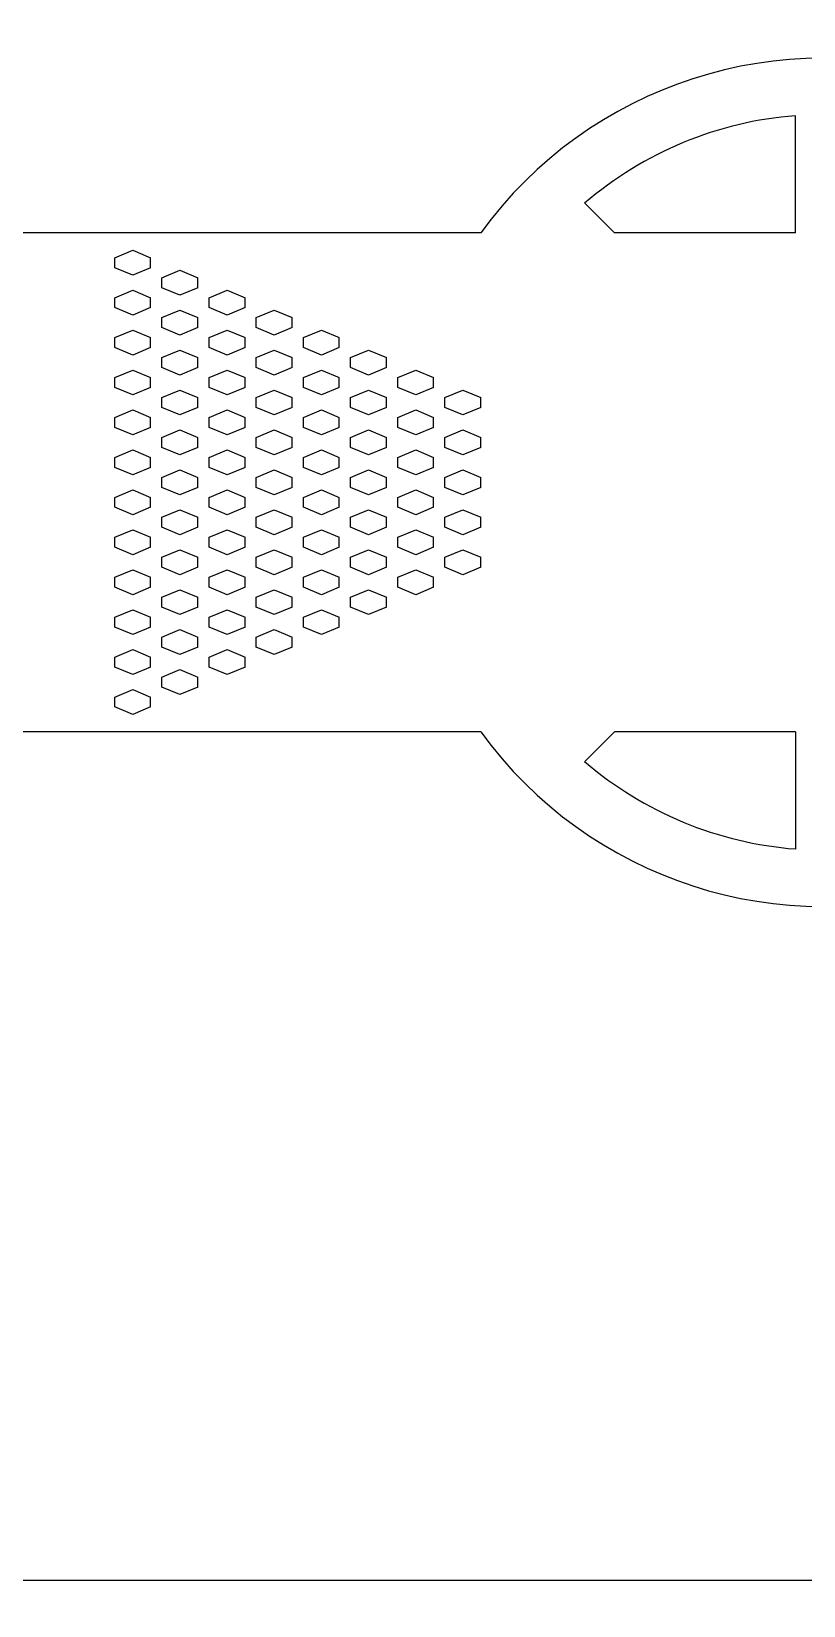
# Model space of a CAD drawing. Header units: inches. Extents: x -271009 to 5700, y -37000 to 38138.
# Drawn here: x -117629 to -116059, y 8628 to 11828 of the extents above; entities that cross this region are included whole.
import ezdxf

# ---------------------------------------------------------------- set-up
doc = ezdxf.new("R2010")
doc.units = ezdxf.units.IN
doc.header["$MEASUREMENT"] = 0

msp = doc.modelspace()

# ---------------------------------------------------------------- linework, layer by layer
for p, q in [((-116074.8, 11418.8), (-116074.8, 11656.8)), ((-116443.4, 11418.8), (-116503.7, 11479.1)), ((-116714.9, 11418.8), (-119671.3, 11418.8)), ((-116074.8, 11418.8), (-116443.4, 11418.8)), ((-117459.4, 11368), (-117422.9, 11383.2)), ((-117459.4, 11347.7), (-117459.4, 11368)), ((-117422.9, 11383.2), (-117386.4, 11368)), ((-117386.4, 11347.7), (-117386.4, 11368)), ((-117422.9, 11332.5), (-117459.4, 11347.7)), ((-117386.4, 11347.7), (-117422.9, 11332.5)), ((-117363.5, 11327.4), (-117327, 11342.6)), ((-117327, 11342.6), (-117290.5, 11327.4)), ((-117459.4, 11286.8), (-117422.9, 11302)), ((-117422.9, 11302), (-117386.4, 11286.8)), ((-117363.5, 11307.1), (-117363.5, 11327.4)), ((-117327, 11291.9), (-117363.5, 11307.1)), ((-117290.5, 11307.1), (-117327, 11291.9)), ((-117290.5, 11307.1), (-117290.5, 11327.4)), ((-117267.6, 11286.8), (-117231.1, 11302)), ((-117231.1, 11302), (-117194.5, 11286.8)), ((-117459.4, 11266.5), (-117459.4, 11286.8)), ((-117422.9, 11251.3), (-117459.4, 11266.5)), ((-117386.4, 11266.5), (-117422.9, 11251.3)), ((-117386.4, 11266.5), (-117386.4, 11286.8)), ((-117267.6, 11266.5), (-117267.6, 11286.8)), ((-117231.1, 11251.3), (-117267.6, 11266.5)), ((-117194.5, 11266.5), (-117231.1, 11251.3)), ((-117194.5, 11266.5), (-117194.5, 11286.8)), ((-117363.5, 11246.2), (-117327, 11261.4)), ((-117363.5, 11225.9), (-117363.5, 11246.2)), ((-117327, 11261.4), (-117290.5, 11246.2)), ((-117290.5, 11225.9), (-117290.5, 11246.2)), ((-117171.7, 11246.2), (-117135.2, 11261.4)), ((-117171.7, 11225.9), (-117171.7, 11246.2)), ((-117135.2, 11261.4), (-117098.6, 11246.2)), ((-117098.6, 11225.9), (-117098.6, 11246.2)), ((-117459.4, 11205.6), (-117422.9, 11220.8)), ((-117459.4, 11185.3), (-117459.4, 11205.6)), ((-117422.9, 11220.8), (-117386.4, 11205.6)), ((-117386.4, 11185.3), (-117386.4, 11205.6)), ((-117327, 11210.7), (-117363.5, 11225.9)), ((-117290.5, 11225.9), (-117327, 11210.7)), ((-117267.6, 11205.6), (-117231.1, 11220.8)), ((-117267.6, 11185.3), (-117267.6, 11205.6)), ((-117231.1, 11220.8), (-117194.5, 11205.6)), ((-117194.5, 11185.3), (-117194.5, 11205.6)), ((-117135.2, 11210.7), (-117171.7, 11225.9)), ((-117098.6, 11225.9), (-117135.2, 11210.7)), ((-117075.8, 11205.6), (-117039.2, 11220.8)), ((-117075.8, 11185.3), (-117075.8, 11205.6)), ((-117039.2, 11220.8), (-117002.7, 11205.6)), ((-117002.7, 11185.3), (-117002.7, 11205.6)), ((-117422.9, 11170.1), (-117459.4, 11185.3)), ((-117386.4, 11185.3), (-117422.9, 11170.1)), ((-117363.5, 11165), (-117327, 11180.2)), ((-117327, 11180.2), (-117290.5, 11165)), ((-117231.1, 11170.1), (-117267.6, 11185.3)), ((-117194.5, 11185.3), (-117231.1, 11170.1)), ((-117171.7, 11165), (-117135.2, 11180.2)), ((-117135.2, 11180.2), (-117098.6, 11165)), ((-117039.2, 11170.1), (-117075.8, 11185.3)), ((-117002.7, 11185.3), (-117039.2, 11170.1)), ((-116979.9, 11165), (-116943.3, 11180.2)), ((-116943.3, 11180.2), (-116906.8, 11165)), ((-117459.4, 11124.4), (-117422.9, 11139.6)), ((-117422.9, 11139.6), (-117386.4, 11124.4)), ((-117363.5, 11144.7), (-117363.5, 11165)), ((-117327, 11129.5), (-117363.5, 11144.7)), ((-117290.5, 11144.7), (-117327, 11129.5)), ((-117290.5, 11144.7), (-117290.5, 11165)), ((-117267.6, 11124.4), (-117231.1, 11139.6)), ((-117231.1, 11139.6), (-117194.5, 11124.4)), ((-117171.7, 11144.7), (-117171.7, 11165)), ((-117135.2, 11129.5), (-117171.7, 11144.7)), ((-117098.6, 11144.7), (-117135.2, 11129.5)), ((-117098.6, 11144.7), (-117098.6, 11165)), ((-117075.8, 11124.4), (-117039.2, 11139.6)), ((-117039.2, 11139.6), (-117002.7, 11124.4)), ((-116979.9, 11144.7), (-116979.9, 11165)), ((-116943.3, 11129.5), (-116979.9, 11144.7)), ((-116906.8, 11144.7), (-116943.3, 11129.5)), ((-116906.8, 11144.7), (-116906.8, 11165)), ((-116883.9, 11124.4), (-116847.4, 11139.6)), ((-116847.4, 11139.6), (-116810.9, 11124.4)), ((-117459.4, 11104.1), (-117459.4, 11124.4)), ((-117386.4, 11104.1), (-117386.4, 11124.4)), ((-117267.6, 11104.1), (-117267.6, 11124.4)), ((-117194.5, 11104.1), (-117194.5, 11124.4)), ((-117075.8, 11104.1), (-117075.8, 11124.4)), ((-117002.7, 11104.1), (-117002.7, 11124.4)), ((-116883.9, 11104.1), (-116883.9, 11124.4)), ((-116810.9, 11104.1), (-116810.9, 11124.4)), ((-117422.9, 11088.9), (-117459.4, 11104.1)), ((-117386.4, 11104.1), (-117422.9, 11088.9)), ((-117363.5, 11083.8), (-117327, 11099)), ((-117363.5, 11063.5), (-117363.5, 11083.8)), ((-117327, 11099), (-117290.5, 11083.8)), ((-117290.5, 11063.5), (-117290.5, 11083.8)), ((-117231.1, 11088.9), (-117267.6, 11104.1)), ((-117194.5, 11104.1), (-117231.1, 11088.9)), ((-117171.7, 11083.8), (-117135.2, 11099)), ((-117171.7, 11063.5), (-117171.7, 11083.8)), ((-117135.2, 11099), (-117098.6, 11083.8)), ((-117098.6, 11063.5), (-117098.6, 11083.8)), ((-117039.2, 11088.9), (-117075.8, 11104.1)), ((-117002.7, 11104.1), (-117039.2, 11088.9)), ((-116979.9, 11083.8), (-116943.3, 11099)), ((-116979.9, 11063.5), (-116979.9, 11083.8)), ((-116943.3, 11099), (-116906.8, 11083.8)), ((-116906.8, 11063.5), (-116906.8, 11083.8)), ((-116847.4, 11088.9), (-116883.9, 11104.1)), ((-116810.9, 11104.1), (-116847.4, 11088.9)), ((-116788, 11083.8), (-116751.5, 11099)), ((-116788, 11063.5), (-116788, 11083.8)), ((-116751.5, 11099), (-116714.9, 11083.8)), ((-116714.9, 11063.5), (-116714.9, 11083.8)), ((-117459.4, 11043.2), (-117422.9, 11058.4)), ((-117459.4, 11022.9), (-117459.4, 11043.2)), ((-117422.9, 11058.4), (-117386.4, 11043.2)), ((-117386.4, 11022.9), (-117386.4, 11043.2)), ((-117327, 11048.3), (-117363.5, 11063.5)), ((-117290.5, 11063.5), (-117327, 11048.3)), ((-117267.6, 11043.2), (-117231.1, 11058.4)), ((-117267.6, 11022.9), (-117267.6, 11043.2)), ((-117231.1, 11058.4), (-117194.5, 11043.2)), ((-117194.5, 11022.9), (-117194.5, 11043.2)), ((-117135.2, 11048.3), (-117171.7, 11063.5)), ((-117098.6, 11063.5), (-117135.2, 11048.3)), ((-117075.8, 11043.2), (-117039.2, 11058.4)), ((-117075.8, 11022.9), (-117075.8, 11043.2)), ((-117039.2, 11058.4), (-117002.7, 11043.2)), ((-117002.7, 11022.9), (-117002.7, 11043.2)), ((-116943.3, 11048.3), (-116979.9, 11063.5)), ((-116906.8, 11063.5), (-116943.3, 11048.3)), ((-116883.9, 11043.2), (-116847.4, 11058.4)), ((-116883.9, 11022.9), (-116883.9, 11043.2)), ((-116847.4, 11058.4), (-116810.9, 11043.2)), ((-116810.9, 11022.9), (-116810.9, 11043.2)), ((-116751.5, 11048.3), (-116788, 11063.5)), ((-116714.9, 11063.5), (-116751.5, 11048.3)), ((-117422.9, 11007.7), (-117459.4, 11022.9)), ((-117386.4, 11022.9), (-117422.9, 11007.7)), ((-117363.5, 11002.6), (-117327, 11017.8)), ((-117327, 11017.8), (-117290.5, 11002.6)), ((-117231.1, 11007.7), (-117267.6, 11022.9)), ((-117194.5, 11022.9), (-117231.1, 11007.7)), ((-117171.7, 11002.6), (-117135.2, 11017.8)), ((-117135.2, 11017.8), (-117098.6, 11002.6)), ((-117039.2, 11007.7), (-117075.8, 11022.9)), ((-117002.7, 11022.9), (-117039.2, 11007.7)), ((-116979.9, 11002.6), (-116943.3, 11017.8)), ((-116943.3, 11017.8), (-116906.8, 11002.6)), ((-116847.4, 11007.7), (-116883.9, 11022.9)), ((-116810.9, 11022.9), (-116847.4, 11007.7)), ((-116788, 11002.6), (-116751.5, 11017.8)), ((-116751.5, 11017.8), (-116714.9, 11002.6)), ((-117363.5, 10982.3), (-117363.5, 11002.6)), ((-117327, 10967.1), (-117363.5, 10982.3)), ((-117290.5, 10982.3), (-117327, 10967.1)), ((-117290.5, 10982.3), (-117290.5, 11002.6)), ((-117171.7, 10982.3), (-117171.7, 11002.6)), ((-117135.2, 10967.1), (-117171.7, 10982.3)), ((-117098.6, 10982.3), (-117135.2, 10967.1)), ((-117098.6, 10982.3), (-117098.6, 11002.6)), ((-116979.9, 10982.3), (-116979.9, 11002.6)), ((-116943.3, 10967.1), (-116979.9, 10982.3)), ((-116906.8, 10982.3), (-116943.3, 10967.1)), ((-116906.8, 10982.3), (-116906.8, 11002.6)), ((-116788, 10982.3), (-116788, 11002.6)), ((-116751.5, 10967.1), (-116788, 10982.3)), ((-116714.9, 10982.3), (-116751.5, 10967.1)), ((-116714.9, 10982.3), (-116714.9, 11002.6)), ((-117459.4, 10962), (-117422.9, 10977.2)), ((-117459.4, 10941.7), (-117459.4, 10962)), ((-117422.9, 10977.2), (-117386.4, 10962)), ((-117386.4, 10941.7), (-117386.4, 10962)), ((-117267.6, 10962), (-117231.1, 10977.2)), ((-117267.6, 10941.7), (-117267.6, 10962)), ((-117231.1, 10977.2), (-117194.5, 10962)), ((-117194.5, 10941.7), (-117194.5, 10962)), ((-117075.8, 10962), (-117039.2, 10977.2)), ((-117075.8, 10941.7), (-117075.8, 10962)), ((-117039.2, 10977.2), (-117002.7, 10962)), ((-117002.7, 10941.7), (-117002.7, 10962)), ((-116883.9, 10962), (-116847.4, 10977.2)), ((-116883.9, 10941.7), (-116883.9, 10962)), ((-116847.4, 10977.2), (-116810.9, 10962)), ((-116810.9, 10941.7), (-116810.9, 10962)), ((-117422.9, 10926.5), (-117459.4, 10941.7)), ((-117386.4, 10941.7), (-117422.9, 10926.5)), ((-117363.5, 10921.4), (-117327, 10936.6)), ((-117363.5, 10901.1), (-117363.5, 10921.4)), ((-117327, 10936.6), (-117290.5, 10921.4)), ((-117290.5, 10901.1), (-117290.5, 10921.4)), ((-117231.1, 10926.5), (-117267.6, 10941.7)), ((-117194.5, 10941.7), (-117231.1, 10926.5)), ((-117171.7, 10921.4), (-117135.2, 10936.6)), ((-117171.7, 10901.1), (-117171.7, 10921.4)), ((-117135.2, 10936.6), (-117098.6, 10921.4)), ((-117098.6, 10901.1), (-117098.6, 10921.4)), ((-117039.2, 10926.5), (-117075.8, 10941.7)), ((-117002.7, 10941.7), (-117039.2, 10926.5)), ((-116979.9, 10921.4), (-116943.3, 10936.6)), ((-116979.9, 10901.1), (-116979.9, 10921.4)), ((-116943.3, 10936.6), (-116906.8, 10921.4)), ((-116906.8, 10901.1), (-116906.8, 10921.4)), ((-116847.4, 10926.5), (-116883.9, 10941.7)), ((-116810.9, 10941.7), (-116847.4, 10926.5)), ((-116788, 10921.4), (-116751.5, 10936.6)), ((-116788, 10901.1), (-116788, 10921.4)), ((-116751.5, 10936.6), (-116714.9, 10921.4)), ((-116714.9, 10901.1), (-116714.9, 10921.4)), ((-117459.4, 10880.8), (-117422.9, 10896)), ((-117422.9, 10896), (-117386.4, 10880.8)), ((-117327, 10885.9), (-117363.5, 10901.1)), ((-117290.5, 10901.1), (-117327, 10885.9)), ((-117267.6, 10880.8), (-117231.1, 10896)), ((-117231.1, 10896), (-117194.5, 10880.8)), ((-117135.2, 10885.9), (-117171.7, 10901.1)), ((-117098.6, 10901.1), (-117135.2, 10885.9)), ((-117075.8, 10880.8), (-117039.2, 10896)), ((-117039.2, 10896), (-117002.7, 10880.8)), ((-116943.3, 10885.9), (-116979.9, 10901.1)), ((-116906.8, 10901.1), (-116943.3, 10885.9)), ((-116883.9, 10880.8), (-116847.4, 10896)), ((-116847.4, 10896), (-116810.9, 10880.8)), ((-116751.5, 10885.9), (-116788, 10901.1)), ((-116714.9, 10901.1), (-116751.5, 10885.9)), ((-117459.4, 10860.5), (-117459.4, 10880.8)), ((-117422.9, 10845.3), (-117459.4, 10860.5)), ((-117386.4, 10860.5), (-117422.9, 10845.3)), ((-117386.4, 10860.5), (-117386.4, 10880.8)), ((-117363.5, 10840.2), (-117327, 10855.4)), ((-117327, 10855.4), (-117290.5, 10840.2)), ((-117267.6, 10860.5), (-117267.6, 10880.8)), ((-117231.1, 10845.3), (-117267.6, 10860.5)), ((-117194.5, 10860.5), (-117231.1, 10845.3)), ((-117194.5, 10860.5), (-117194.5, 10880.8)), ((-117171.7, 10840.2), (-117135.2, 10855.4)), ((-117135.2, 10855.4), (-117098.6, 10840.2)), ((-117075.8, 10860.5), (-117075.8, 10880.8)), ((-117039.2, 10845.3), (-117075.8, 10860.5)), ((-117002.7, 10860.5), (-117039.2, 10845.3)), ((-117002.7, 10860.5), (-117002.7, 10880.8)), ((-116979.9, 10840.2), (-116943.3, 10855.4)), ((-116943.3, 10855.4), (-116906.8, 10840.2)), ((-116883.9, 10860.5), (-116883.9, 10880.8)), ((-116847.4, 10845.3), (-116883.9, 10860.5)), ((-116810.9, 10860.5), (-116847.4, 10845.3)), ((-116810.9, 10860.5), (-116810.9, 10880.8)), ((-116788, 10840.2), (-116751.5, 10855.4)), ((-116751.5, 10855.4), (-116714.9, 10840.2)), ((-117363.5, 10819.9), (-117363.5, 10840.2)), ((-117327, 10804.7), (-117363.5, 10819.9)), ((-117290.5, 10819.9), (-117327, 10804.7)), ((-117290.5, 10819.9), (-117290.5, 10840.2)), ((-117171.7, 10819.9), (-117171.7, 10840.2)), ((-117135.2, 10804.7), (-117171.7, 10819.9)), ((-117098.6, 10819.9), (-117135.2, 10804.7)), ((-117098.6, 10819.9), (-117098.6, 10840.2)), ((-116979.9, 10819.9), (-116979.9, 10840.2)), ((-116943.3, 10804.7), (-116979.9, 10819.9)), ((-116906.8, 10819.9), (-116943.3, 10804.7)), ((-116906.8, 10819.9), (-116906.8, 10840.2)), ((-116788, 10819.9), (-116788, 10840.2)), ((-116751.5, 10804.7), (-116788, 10819.9)), ((-116714.9, 10819.9), (-116751.5, 10804.7)), ((-116714.9, 10819.9), (-116714.9, 10840.2)), ((-117459.4, 10799.6), (-117422.9, 10814.8)), ((-117459.4, 10779.3), (-117459.4, 10799.6)), ((-117422.9, 10814.8), (-117386.4, 10799.6)), ((-117386.4, 10779.3), (-117386.4, 10799.6)), ((-117267.6, 10799.6), (-117231.1, 10814.8)), ((-117267.6, 10779.3), (-117267.6, 10799.6)), ((-117231.1, 10814.8), (-117194.5, 10799.6)), ((-117194.5, 10779.3), (-117194.5, 10799.6)), ((-117075.8, 10799.6), (-117039.2, 10814.8)), ((-117075.8, 10779.3), (-117075.8, 10799.6)), ((-117039.2, 10814.8), (-117002.7, 10799.6)), ((-117002.7, 10779.3), (-117002.7, 10799.6)), ((-116883.9, 10799.6), (-116847.4, 10814.8)), ((-116883.9, 10779.3), (-116883.9, 10799.6)), ((-116847.4, 10814.8), (-116810.9, 10799.6)), ((-116810.9, 10779.3), (-116810.9, 10799.6)), ((-117422.9, 10764.1), (-117459.4, 10779.3)), ((-117386.4, 10779.3), (-117422.9, 10764.1)), ((-117363.5, 10759), (-117327, 10774.2)), ((-117363.5, 10738.7), (-117363.5, 10759)), ((-117327, 10774.2), (-117290.5, 10759)), ((-117290.5, 10738.7), (-117290.5, 10759)), ((-117231.1, 10764.1), (-117267.6, 10779.3)), ((-117194.5, 10779.3), (-117231.1, 10764.1)), ((-117171.7, 10759), (-117135.2, 10774.2)), ((-117171.7, 10738.7), (-117171.7, 10759)), ((-117135.2, 10774.2), (-117098.6, 10759)), ((-117098.6, 10738.7), (-117098.6, 10759)), ((-117039.2, 10764.1), (-117075.8, 10779.3)), ((-117002.7, 10779.3), (-117039.2, 10764.1)), ((-116979.9, 10759), (-116943.3, 10774.2)), ((-116979.9, 10738.7), (-116979.9, 10759)), ((-116943.3, 10774.2), (-116906.8, 10759)), ((-116906.8, 10738.7), (-116906.8, 10759)), ((-116847.4, 10764.1), (-116883.9, 10779.3)), ((-116810.9, 10779.3), (-116847.4, 10764.1)), ((-116788, 10759), (-116751.5, 10774.2)), ((-116788, 10738.7), (-116788, 10759)), ((-116751.5, 10774.2), (-116714.9, 10759)), ((-116714.9, 10738.7), (-116714.9, 10759)), ((-117459.4, 10718.4), (-117422.9, 10733.6)), ((-117422.9, 10733.6), (-117386.4, 10718.4)), ((-117327, 10723.5), (-117363.5, 10738.7)), ((-117290.5, 10738.7), (-117327, 10723.5)), ((-117267.6, 10718.4), (-117231.1, 10733.6)), ((-117231.1, 10733.6), (-117194.5, 10718.4)), ((-117135.2, 10723.5), (-117171.7, 10738.7)), ((-117098.6, 10738.7), (-117135.2, 10723.5)), ((-117075.8, 10718.4), (-117039.2, 10733.6)), ((-117039.2, 10733.6), (-117002.7, 10718.4)), ((-116943.3, 10723.5), (-116979.9, 10738.7)), ((-116906.8, 10738.7), (-116943.3, 10723.5)), ((-116883.9, 10718.4), (-116847.4, 10733.6)), ((-116847.4, 10733.6), (-116810.9, 10718.4)), ((-116751.5, 10723.5), (-116788, 10738.7)), ((-116714.9, 10738.7), (-116751.5, 10723.5)), ((-117459.4, 10698.1), (-117459.4, 10718.4)), ((-117422.9, 10682.9), (-117459.4, 10698.1)), ((-117386.4, 10698.1), (-117422.9, 10682.9)), ((-117386.4, 10698.1), (-117386.4, 10718.4)), ((-117363.5, 10677.8), (-117327, 10693)), ((-117327, 10693), (-117290.5, 10677.8)), ((-117267.6, 10698.1), (-117267.6, 10718.4)), ((-117231.1, 10682.9), (-117267.6, 10698.1)), ((-117194.5, 10698.1), (-117231.1, 10682.9)), ((-117194.5, 10698.1), (-117194.5, 10718.4)), ((-117171.7, 10677.8), (-117135.2, 10693)), ((-117135.2, 10693), (-117098.6, 10677.8)), ((-117075.8, 10698.1), (-117075.8, 10718.4)), ((-117039.2, 10682.9), (-117075.8, 10698.1)), ((-117002.7, 10698.1), (-117039.2, 10682.9)), ((-117002.7, 10698.1), (-117002.7, 10718.4)), ((-116979.9, 10677.8), (-116943.3, 10693)), ((-116943.3, 10693), (-116906.8, 10677.8)), ((-116883.9, 10698.1), (-116883.9, 10718.4)), ((-116847.4, 10682.9), (-116883.9, 10698.1)), ((-116810.9, 10698.1), (-116847.4, 10682.9)), ((-116810.9, 10698.1), (-116810.9, 10718.4)), ((-117363.5, 10657.5), (-117363.5, 10677.8)), ((-117290.5, 10657.5), (-117290.5, 10677.8)), ((-117171.7, 10657.5), (-117171.7, 10677.8)), ((-117098.6, 10657.5), (-117098.6, 10677.8)), ((-116979.9, 10657.5), (-116979.9, 10677.8)), ((-116906.8, 10657.5), (-116906.8, 10677.8)), ((-117459.4, 10637.2), (-117422.9, 10652.4)), ((-117459.4, 10616.9), (-117459.4, 10637.2)), ((-117422.9, 10652.4), (-117386.4, 10637.2)), ((-117386.4, 10616.9), (-117386.4, 10637.2)), ((-117327, 10642.3), (-117363.5, 10657.5)), ((-117290.5, 10657.5), (-117327, 10642.3)), ((-117267.6, 10637.2), (-117231.1, 10652.4)), ((-117267.6, 10616.9), (-117267.6, 10637.2)), ((-117231.1, 10652.4), (-117194.5, 10637.2)), ((-117194.5, 10616.9), (-117194.5, 10637.2)), ((-117135.2, 10642.3), (-117171.7, 10657.5)), ((-117098.6, 10657.5), (-117135.2, 10642.3)), ((-117075.8, 10637.2), (-117039.2, 10652.4)), ((-117075.8, 10616.9), (-117075.8, 10637.2)), ((-117039.2, 10652.4), (-117002.7, 10637.2)), ((-117002.7, 10616.9), (-117002.7, 10637.2)), ((-116943.3, 10642.3), (-116979.9, 10657.5)), ((-116906.8, 10657.5), (-116943.3, 10642.3)), ((-117422.9, 10601.7), (-117459.4, 10616.9)), ((-117386.4, 10616.9), (-117422.9, 10601.7)), ((-117363.5, 10596.6), (-117327, 10611.8)), ((-117363.5, 10576.3), (-117363.5, 10596.6)), ((-117327, 10611.8), (-117290.5, 10596.6)), ((-117290.5, 10576.3), (-117290.5, 10596.6)), ((-117231.1, 10601.7), (-117267.6, 10616.9)), ((-117194.5, 10616.9), (-117231.1, 10601.7)), ((-117171.7, 10596.6), (-117135.2, 10611.8)), ((-117171.7, 10576.3), (-117171.7, 10596.6)), ((-117135.2, 10611.8), (-117098.6, 10596.6)), ((-117098.6, 10576.3), (-117098.6, 10596.6)), ((-117039.2, 10601.7), (-117075.8, 10616.9)), ((-117002.7, 10616.9), (-117039.2, 10601.7)), ((-117459.4, 10556), (-117422.9, 10571.2)), ((-117422.9, 10571.2), (-117386.4, 10556)), ((-117327, 10561.1), (-117363.5, 10576.3)), ((-117290.5, 10576.3), (-117327, 10561.1)), ((-117267.6, 10556), (-117231.1, 10571.2)), ((-117231.1, 10571.2), (-117194.5, 10556)), ((-117135.2, 10561.1), (-117171.7, 10576.3)), ((-117098.6, 10576.3), (-117135.2, 10561.1)), ((-117459.4, 10535.7), (-117459.4, 10556)), ((-117422.9, 10520.5), (-117459.4, 10535.7)), ((-117386.4, 10535.7), (-117422.9, 10520.5)), ((-117386.4, 10535.7), (-117386.4, 10556)), ((-117363.5, 10515.4), (-117327, 10530.6)), ((-117327, 10530.6), (-117290.5, 10515.4)), ((-117267.6, 10535.7), (-117267.6, 10556)), ((-117231.1, 10520.5), (-117267.6, 10535.7)), ((-117194.5, 10535.7), (-117231.1, 10520.5)), ((-117194.5, 10535.7), (-117194.5, 10556)), ((-117363.5, 10495.1), (-117363.5, 10515.4)), ((-117290.5, 10495.1), (-117290.5, 10515.4)), ((-117459.4, 10474.8), (-117422.9, 10490)), ((-117459.4, 10454.5), (-117459.4, 10474.8)), ((-117422.9, 10490), (-117386.4, 10474.8)), ((-117386.4, 10454.5), (-117386.4, 10474.8)), ((-117327, 10479.9), (-117363.5, 10495.1)), ((-117290.5, 10495.1), (-117327, 10479.9)), ((-117422.9, 10439.3), (-117459.4, 10454.5)), ((-117386.4, 10454.5), (-117422.9, 10439.3)), ((-116714.9, 10403.8), (-119671.3, 10403.8)), ((-116443.4, 10403.8), (-116503.7, 10343.4)), ((-116074.8, 10403.8), (-116443.4, 10403.8)), ((-116074.8, 10403.8), (-116074.8, 10165.7))]:
    msp.add_line(p, q)
msp.add_lwpolyline([(-137000, 35000, 6), (-113000, 35000)], format="xyb", close=True)
msp.add_lwpolyline([(-124949.2, 17204.3), (-113885.8, 17204.3), (-113885.8, 8678.3), (-124949.2, 8678.3)], close=True)
for radius, start, end in [(862.7, 216.0319, 143.9681), (747.7, 94.4117, 130.5883), (747.7, 229.4117, 265.5883)]:
    msp.add_arc((-116017.3, 10911.3), radius, start, end)

doc.saveas('drawing.dxf')
